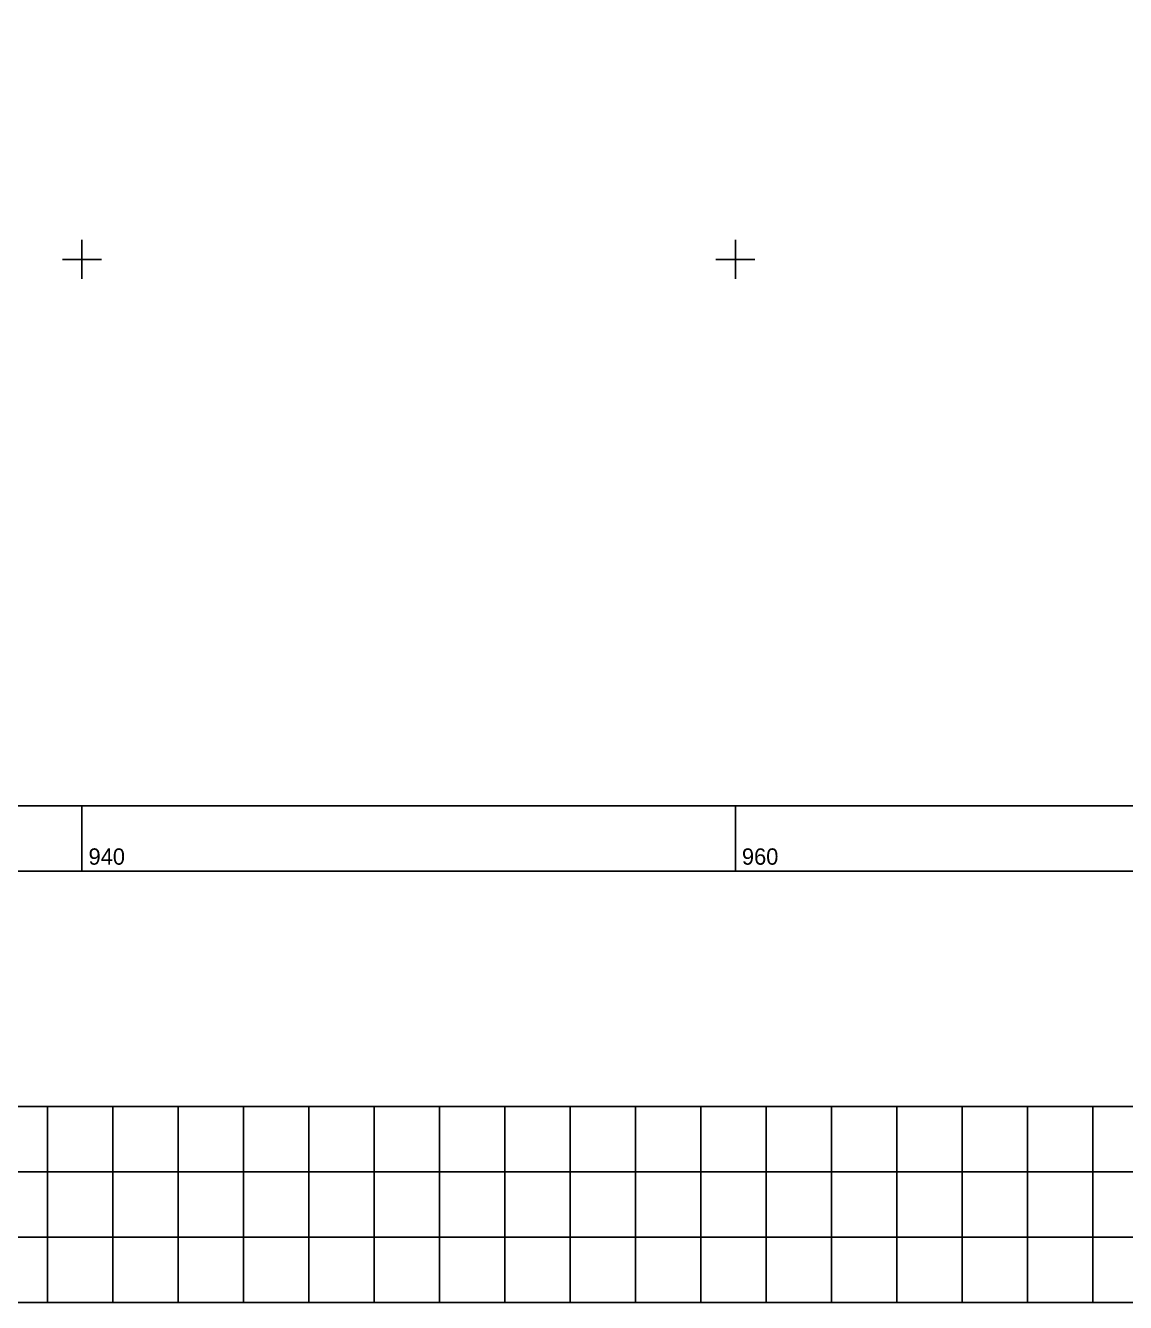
# Model space of a CAD drawing. Extents: x 547747 to 549324, y 1837450 to 1838029.
# Drawn here: x 547938.27 to 547971.94, y 1837508.07 to 1837547.16 of the extents above; entities that cross this region are included whole.
import ezdxf

# ---------------------------------------------------------------- set-up
doc = ezdxf.new("R2010")
doc.units = 0
doc.layers.add('Level 58', color=7, linetype='Continuous')

msp = doc.modelspace()

# ---------------------------------------------------------------- linework, layer by layer
at = {"layer": 'Level 58'}
for p, q in [((547940, 1837539.4), (547940, 1837540.6)), ((547940, 1837539.4), (547940, 1837540.6)), ((547940, 1837539.4), (547940, 1837540.6)), ((547940, 1837539.4), (547940, 1837540.6)), ((547940, 1837539.4), (547940, 1837540.6)), ((547960, 1837539.4), (547960, 1837540.6)), ((547960, 1837539.4), (547960, 1837540.6)), ((547960, 1837539.4), (547960, 1837540.6)), ((547960, 1837539.4), (547960, 1837540.6)), ((547960, 1837539.4), (547960, 1837540.6)), ((547939.4, 1837540), (547940.6, 1837540)), ((547939.4, 1837540), (547940.6, 1837540)), ((547939.4, 1837540), (547940.6, 1837540)), ((547939.4, 1837540), (547940.6, 1837540)), ((547939.4, 1837540), (547940.6, 1837540)), ((547959.4, 1837540), (547960.6, 1837540)), ((547959.4, 1837540), (547960.6, 1837540)), ((547959.4, 1837540), (547960.6, 1837540)), ((547959.4, 1837540), (547960.6, 1837540)), ((547959.4, 1837540), (547960.6, 1837540)), ((547940, 1837521.27), (547940, 1837523.27)), ((547940, 1837521.27), (547940, 1837523.27)), ((547940, 1837521.27), (547940, 1837523.27)), ((547940, 1837521.27), (547940, 1837523.27)), ((547940, 1837521.27), (547940, 1837523.27)), ((547960, 1837521.27), (547960, 1837523.27)), ((547960, 1837521.27), (547960, 1837523.27)), ((547960, 1837521.27), (547960, 1837523.27)), ((547960, 1837521.27), (547960, 1837523.27)), ((547960, 1837521.27), (547960, 1837523.27)), ((547936.94, 1837514.07), (547938.94, 1837514.07)), ((547936.94, 1837514.07), (547938.94, 1837514.07)), ((547936.94, 1837514.07), (547938.94, 1837514.07)), ((547936.94, 1837514.07), (547938.94, 1837514.07)), ((547936.94, 1837514.07), (547938.94, 1837514.07)), ((547938.94, 1837514.07), (547940.94, 1837514.07)), ((547938.94, 1837514.07), (547938.94, 1837508.07)), ((547938.94, 1837514.07), (547940.94, 1837514.07)), ((547938.94, 1837514.07), (547938.94, 1837508.07)), ((547938.94, 1837514.07), (547940.94, 1837514.07)), ((547938.94, 1837514.07), (547938.94, 1837508.07)), ((547938.94, 1837514.07), (547940.94, 1837514.07)), ((547938.94, 1837514.07), (547938.94, 1837508.07)), ((547938.94, 1837514.07), (547940.94, 1837514.07)), ((547938.94, 1837514.07), (547938.94, 1837508.07)), ((547940.94, 1837514.07), (547942.94, 1837514.07)), ((547940.94, 1837514.07), (547940.94, 1837508.07)), ((547940.94, 1837514.07), (547942.94, 1837514.07)), ((547940.94, 1837514.07), (547940.94, 1837508.07)), ((547940.94, 1837514.07), (547942.94, 1837514.07)), ((547940.94, 1837514.07), (547940.94, 1837508.07)), ((547940.94, 1837514.07), (547942.94, 1837514.07)), ((547940.94, 1837514.07), (547940.94, 1837508.07)), ((547940.94, 1837514.07), (547942.94, 1837514.07)), ((547940.94, 1837514.07), (547940.94, 1837508.07)), ((547942.94, 1837514.07), (547944.94, 1837514.07)), ((547942.94, 1837514.07), (547942.94, 1837508.07)), ((547942.94, 1837514.07), (547944.94, 1837514.07)), ((547942.94, 1837514.07), (547942.94, 1837508.07)), ((547942.94, 1837514.07), (547944.94, 1837514.07)), ((547942.94, 1837514.07), (547942.94, 1837508.07)), ((547942.94, 1837514.07), (547944.94, 1837514.07)), ((547942.94, 1837514.07), (547942.94, 1837508.07)), ((547942.94, 1837514.07), (547944.94, 1837514.07)), ((547942.94, 1837514.07), (547942.94, 1837508.07)), ((547944.94, 1837514.07), (547946.94, 1837514.07)), ((547944.94, 1837514.07), (547944.94, 1837508.07)), ((547944.94, 1837514.07), (547946.94, 1837514.07)), ((547944.94, 1837514.07), (547944.94, 1837508.07)), ((547944.94, 1837514.07), (547946.94, 1837514.07)), ((547944.94, 1837514.07), (547944.94, 1837508.07)), ((547944.94, 1837514.07), (547946.94, 1837514.07)), ((547944.94, 1837514.07), (547944.94, 1837508.07)), ((547944.94, 1837514.07), (547946.94, 1837514.07)), ((547944.94, 1837514.07), (547944.94, 1837508.07)), ((547946.94, 1837514.07), (547948.94, 1837514.07)), ((547946.94, 1837514.07), (547946.94, 1837508.07)), ((547946.94, 1837514.07), (547948.94, 1837514.07)), ((547946.94, 1837514.07), (547946.94, 1837508.07)), ((547946.94, 1837514.07), (547948.94, 1837514.07)), ((547946.94, 1837514.07), (547946.94, 1837508.07)), ((547946.94, 1837514.07), (547948.94, 1837514.07)), ((547946.94, 1837514.07), (547946.94, 1837508.07)), ((547946.94, 1837514.07), (547948.94, 1837514.07)), ((547946.94, 1837514.07), (547946.94, 1837508.07)), ((547948.94, 1837514.07), (547950.94, 1837514.07)), ((547948.94, 1837514.07), (547948.94, 1837508.07)), ((547948.94, 1837514.07), (547950.94, 1837514.07)), ((547948.94, 1837514.07), (547948.94, 1837508.07)), ((547948.94, 1837514.07), (547950.94, 1837514.07)), ((547948.94, 1837514.07), (547948.94, 1837508.07)), ((547948.94, 1837514.07), (547950.94, 1837514.07)), ((547948.94, 1837514.07), (547948.94, 1837508.07)), ((547948.94, 1837514.07), (547950.94, 1837514.07)), ((547948.94, 1837514.07), (547948.94, 1837508.07)), ((547950.94, 1837514.07), (547952.94, 1837514.07)), ((547950.94, 1837514.07), (547950.94, 1837508.07)), ((547950.94, 1837514.07), (547952.94, 1837514.07)), ((547950.94, 1837514.07), (547950.94, 1837508.07)), ((547950.94, 1837514.07), (547952.94, 1837514.07)), ((547950.94, 1837514.07), (547950.94, 1837508.07)), ((547950.94, 1837514.07), (547952.94, 1837514.07)), ((547950.94, 1837514.07), (547950.94, 1837508.07)), ((547950.94, 1837514.07), (547952.94, 1837514.07)), ((547950.94, 1837514.07), (547950.94, 1837508.07)), ((547952.94, 1837514.07), (547954.94, 1837514.07)), ((547952.94, 1837514.07), (547952.94, 1837508.07)), ((547952.94, 1837514.07), (547954.94, 1837514.07)), ((547952.94, 1837514.07), (547952.94, 1837508.07)), ((547952.94, 1837514.07), (547954.94, 1837514.07)), ((547952.94, 1837514.07), (547952.94, 1837508.07)), ((547952.94, 1837514.07), (547954.94, 1837514.07)), ((547952.94, 1837514.07), (547952.94, 1837508.07)), ((547952.94, 1837514.07), (547954.94, 1837514.07)), ((547952.94, 1837514.07), (547952.94, 1837508.07)), ((547954.94, 1837514.07), (547956.94, 1837514.07)), ((547954.94, 1837514.07), (547954.94, 1837508.07)), ((547954.94, 1837514.07), (547956.94, 1837514.07)), ((547954.94, 1837514.07), (547954.94, 1837508.07)), ((547954.94, 1837514.07), (547956.94, 1837514.07)), ((547954.94, 1837514.07), (547954.94, 1837508.07)), ((547954.94, 1837514.07), (547956.94, 1837514.07)), ((547954.94, 1837514.07), (547954.94, 1837508.07)), ((547954.94, 1837514.07), (547956.94, 1837514.07)), ((547954.94, 1837514.07), (547954.94, 1837508.07)), ((547956.94, 1837514.07), (547958.94, 1837514.07)), ((547956.94, 1837514.07), (547956.94, 1837508.07)), ((547956.94, 1837514.07), (547958.94, 1837514.07)), ((547956.94, 1837514.07), (547956.94, 1837508.07)), ((547956.94, 1837514.07), (547958.94, 1837514.07)), ((547956.94, 1837514.07), (547956.94, 1837508.07)), ((547956.94, 1837514.07), (547958.94, 1837514.07)), ((547956.94, 1837514.07), (547956.94, 1837508.07)), ((547956.94, 1837514.07), (547958.94, 1837514.07)), ((547956.94, 1837514.07), (547956.94, 1837508.07)), ((547958.94, 1837514.07), (547960.94, 1837514.07)), ((547958.94, 1837514.07), (547958.94, 1837508.07)), ((547958.94, 1837514.07), (547960.94, 1837514.07)), ((547958.94, 1837514.07), (547958.94, 1837508.07)), ((547958.94, 1837514.07), (547960.94, 1837514.07)), ((547958.94, 1837514.07), (547958.94, 1837508.07)), ((547958.94, 1837514.07), (547960.94, 1837514.07)), ((547958.94, 1837514.07), (547958.94, 1837508.07)), ((547958.94, 1837514.07), (547960.94, 1837514.07)), ((547958.94, 1837514.07), (547958.94, 1837508.07)), ((547960.94, 1837514.07), (547962.94, 1837514.07)), ((547960.94, 1837514.07), (547960.94, 1837508.07)), ((547960.94, 1837514.07), (547962.94, 1837514.07)), ((547960.94, 1837514.07), (547960.94, 1837508.07)), ((547960.94, 1837514.07), (547962.94, 1837514.07)), ((547960.94, 1837514.07), (547960.94, 1837508.07)), ((547960.94, 1837514.07), (547962.94, 1837514.07)), ((547960.94, 1837514.07), (547960.94, 1837508.07)), ((547960.94, 1837514.07), (547962.94, 1837514.07)), ((547960.94, 1837514.07), (547960.94, 1837508.07)), ((547962.94, 1837514.07), (547964.94, 1837514.07)), ((547962.94, 1837514.07), (547962.94, 1837508.07)), ((547962.94, 1837514.07), (547964.94, 1837514.07)), ((547962.94, 1837514.07), (547962.94, 1837508.07)), ((547962.94, 1837514.07), (547964.94, 1837514.07)), ((547962.94, 1837514.07), (547962.94, 1837508.07)), ((547962.94, 1837514.07), (547964.94, 1837514.07)), ((547962.94, 1837514.07), (547962.94, 1837508.07)), ((547962.94, 1837514.07), (547964.94, 1837514.07)), ((547962.94, 1837514.07), (547962.94, 1837508.07)), ((547964.94, 1837514.07), (547966.94, 1837514.07)), ((547964.94, 1837514.07), (547964.94, 1837508.07)), ((547964.94, 1837514.07), (547966.94, 1837514.07)), ((547964.94, 1837514.07), (547964.94, 1837508.07)), ((547964.94, 1837514.07), (547966.94, 1837514.07)), ((547964.94, 1837514.07), (547964.94, 1837508.07)), ((547964.94, 1837514.07), (547966.94, 1837514.07)), ((547964.94, 1837514.07), (547964.94, 1837508.07)), ((547964.94, 1837514.07), (547966.94, 1837514.07)), ((547964.94, 1837514.07), (547964.94, 1837508.07)), ((547966.94, 1837514.07), (547968.94, 1837514.07)), ((547966.94, 1837514.07), (547966.94, 1837508.07)), ((547966.94, 1837514.07), (547968.94, 1837514.07)), ((547966.94, 1837514.07), (547966.94, 1837508.07)), ((547966.94, 1837514.07), (547968.94, 1837514.07)), ((547966.94, 1837514.07), (547966.94, 1837508.07)), ((547966.94, 1837514.07), (547968.94, 1837514.07)), ((547966.94, 1837514.07), (547966.94, 1837508.07)), ((547966.94, 1837514.07), (547968.94, 1837514.07)), ((547966.94, 1837514.07), (547966.94, 1837508.07)), ((547968.94, 1837514.07), (547970.94, 1837514.07)), ((547968.94, 1837514.07), (547968.94, 1837508.07)), ((547968.94, 1837514.07), (547970.94, 1837514.07)), ((547968.94, 1837514.07), (547968.94, 1837508.07)), ((547968.94, 1837514.07), (547970.94, 1837514.07)), ((547968.94, 1837514.07), (547968.94, 1837508.07)), ((547968.94, 1837514.07), (547970.94, 1837514.07)), ((547968.94, 1837514.07), (547968.94, 1837508.07)), ((547968.94, 1837514.07), (547970.94, 1837514.07)), ((547968.94, 1837514.07), (547968.94, 1837508.07)), ((547970.94, 1837514.07), (547972.94, 1837514.07)), ((547970.94, 1837514.07), (547970.94, 1837508.07)), ((547970.94, 1837514.07), (547972.94, 1837514.07)), ((547970.94, 1837514.07), (547970.94, 1837508.07)), ((547970.94, 1837514.07), (547972.94, 1837514.07)), ((547970.94, 1837514.07), (547970.94, 1837508.07)), ((547970.94, 1837514.07), (547972.94, 1837514.07)), ((547970.94, 1837514.07), (547970.94, 1837508.07)), ((547970.94, 1837514.07), (547972.94, 1837514.07)), ((547970.94, 1837514.07), (547970.94, 1837508.07)), ((547936.94, 1837512.07), (547938.94, 1837512.07)), ((547936.94, 1837512.07), (547938.94, 1837512.07)), ((547936.94, 1837512.07), (547938.94, 1837512.07)), ((547936.94, 1837512.07), (547938.94, 1837512.07)), ((547936.94, 1837512.07), (547938.94, 1837512.07)), ((547938.94, 1837512.07), (547940.94, 1837512.07)), ((547938.94, 1837512.07), (547940.94, 1837512.07)), ((547938.94, 1837512.07), (547940.94, 1837512.07)), ((547938.94, 1837512.07), (547940.94, 1837512.07)), ((547938.94, 1837512.07), (547940.94, 1837512.07)), ((547940.94, 1837512.07), (547942.94, 1837512.07)), ((547940.94, 1837512.07), (547942.94, 1837512.07)), ((547940.94, 1837512.07), (547942.94, 1837512.07)), ((547940.94, 1837512.07), (547942.94, 1837512.07)), ((547940.94, 1837512.07), (547942.94, 1837512.07)), ((547942.94, 1837512.07), (547944.94, 1837512.07)), ((547942.94, 1837512.07), (547944.94, 1837512.07)), ((547942.94, 1837512.07), (547944.94, 1837512.07)), ((547942.94, 1837512.07), (547944.94, 1837512.07)), ((547942.94, 1837512.07), (547944.94, 1837512.07)), ((547944.94, 1837512.07), (547946.94, 1837512.07)), ((547944.94, 1837512.07), (547946.94, 1837512.07)), ((547944.94, 1837512.07), (547946.94, 1837512.07)), ((547944.94, 1837512.07), (547946.94, 1837512.07)), ((547944.94, 1837512.07), (547946.94, 1837512.07)), ((547946.94, 1837512.07), (547948.94, 1837512.07)), ((547946.94, 1837512.07), (547948.94, 1837512.07)), ((547946.94, 1837512.07), (547948.94, 1837512.07)), ((547946.94, 1837512.07), (547948.94, 1837512.07)), ((547946.94, 1837512.07), (547948.94, 1837512.07)), ((547948.94, 1837512.07), (547950.94, 1837512.07)), ((547948.94, 1837512.07), (547950.94, 1837512.07)), ((547948.94, 1837512.07), (547950.94, 1837512.07)), ((547948.94, 1837512.07), (547950.94, 1837512.07)), ((547948.94, 1837512.07), (547950.94, 1837512.07)), ((547950.94, 1837512.07), (547952.94, 1837512.07)), ((547950.94, 1837512.07), (547952.94, 1837512.07)), ((547950.94, 1837512.07), (547952.94, 1837512.07)), ((547950.94, 1837512.07), (547952.94, 1837512.07)), ((547950.94, 1837512.07), (547952.94, 1837512.07)), ((547952.94, 1837512.07), (547954.94, 1837512.07)), ((547952.94, 1837512.07), (547954.94, 1837512.07)), ((547952.94, 1837512.07), (547954.94, 1837512.07)), ((547952.94, 1837512.07), (547954.94, 1837512.07)), ((547952.94, 1837512.07), (547954.94, 1837512.07)), ((547954.94, 1837512.07), (547956.94, 1837512.07)), ((547954.94, 1837512.07), (547956.94, 1837512.07)), ((547954.94, 1837512.07), (547956.94, 1837512.07)), ((547954.94, 1837512.07), (547956.94, 1837512.07)), ((547954.94, 1837512.07), (547956.94, 1837512.07)), ((547956.94, 1837512.07), (547958.94, 1837512.07)), ((547956.94, 1837512.07), (547958.94, 1837512.07)), ((547956.94, 1837512.07), (547958.94, 1837512.07)), ((547956.94, 1837512.07), (547958.94, 1837512.07)), ((547956.94, 1837512.07), (547958.94, 1837512.07)), ((547958.94, 1837512.07), (547960.94, 1837512.07)), ((547958.94, 1837512.07), (547960.94, 1837512.07)), ((547958.94, 1837512.07), (547960.94, 1837512.07)), ((547958.94, 1837512.07), (547960.94, 1837512.07)), ((547958.94, 1837512.07), (547960.94, 1837512.07)), ((547960.94, 1837512.07), (547962.94, 1837512.07)), ((547960.94, 1837512.07), (547962.94, 1837512.07)), ((547960.94, 1837512.07), (547962.94, 1837512.07)), ((547960.94, 1837512.07), (547962.94, 1837512.07)), ((547960.94, 1837512.07), (547962.94, 1837512.07)), ((547962.94, 1837512.07), (547964.94, 1837512.07)), ((547962.94, 1837512.07), (547964.94, 1837512.07)), ((547962.94, 1837512.07), (547964.94, 1837512.07)), ((547962.94, 1837512.07), (547964.94, 1837512.07)), ((547962.94, 1837512.07), (547964.94, 1837512.07)), ((547964.94, 1837512.07), (547966.94, 1837512.07)), ((547964.94, 1837512.07), (547966.94, 1837512.07)), ((547964.94, 1837512.07), (547966.94, 1837512.07)), ((547964.94, 1837512.07), (547966.94, 1837512.07)), ((547964.94, 1837512.07), (547966.94, 1837512.07)), ((547966.94, 1837512.07), (547968.94, 1837512.07)), ((547966.94, 1837512.07), (547968.94, 1837512.07)), ((547966.94, 1837512.07), (547968.94, 1837512.07)), ((547966.94, 1837512.07), (547968.94, 1837512.07)), ((547966.94, 1837512.07), (547968.94, 1837512.07)), ((547968.94, 1837512.07), (547970.94, 1837512.07)), ((547968.94, 1837512.07), (547970.94, 1837512.07)), ((547968.94, 1837512.07), (547970.94, 1837512.07)), ((547968.94, 1837512.07), (547970.94, 1837512.07)), ((547968.94, 1837512.07), (547970.94, 1837512.07)), ((547970.94, 1837512.07), (547972.94, 1837512.07)), ((547970.94, 1837512.07), (547972.94, 1837512.07)), ((547970.94, 1837512.07), (547972.94, 1837512.07)), ((547970.94, 1837512.07), (547972.94, 1837512.07)), ((547970.94, 1837512.07), (547972.94, 1837512.07)), ((547936.94, 1837510.07), (547938.94, 1837510.07)), ((547936.94, 1837510.07), (547938.94, 1837510.07)), ((547936.94, 1837510.07), (547938.94, 1837510.07)), ((547936.94, 1837510.07), (547938.94, 1837510.07)), ((547936.94, 1837510.07), (547938.94, 1837510.07)), ((547938.94, 1837510.07), (547940.94, 1837510.07)), ((547938.94, 1837510.07), (547940.94, 1837510.07)), ((547938.94, 1837510.07), (547940.94, 1837510.07)), ((547938.94, 1837510.07), (547940.94, 1837510.07)), ((547938.94, 1837510.07), (547940.94, 1837510.07)), ((547940.94, 1837510.07), (547942.94, 1837510.07)), ((547940.94, 1837510.07), (547942.94, 1837510.07)), ((547940.94, 1837510.07), (547942.94, 1837510.07)), ((547940.94, 1837510.07), (547942.94, 1837510.07)), ((547940.94, 1837510.07), (547942.94, 1837510.07)), ((547942.94, 1837510.07), (547944.94, 1837510.07)), ((547942.94, 1837510.07), (547944.94, 1837510.07)), ((547942.94, 1837510.07), (547944.94, 1837510.07)), ((547942.94, 1837510.07), (547944.94, 1837510.07)), ((547942.94, 1837510.07), (547944.94, 1837510.07)), ((547944.94, 1837510.07), (547946.94, 1837510.07)), ((547944.94, 1837510.07), (547946.94, 1837510.07)), ((547944.94, 1837510.07), (547946.94, 1837510.07)), ((547944.94, 1837510.07), (547946.94, 1837510.07)), ((547944.94, 1837510.07), (547946.94, 1837510.07)), ((547946.94, 1837510.07), (547948.94, 1837510.07)), ((547946.94, 1837510.07), (547948.94, 1837510.07)), ((547946.94, 1837510.07), (547948.94, 1837510.07)), ((547946.94, 1837510.07), (547948.94, 1837510.07)), ((547946.94, 1837510.07), (547948.94, 1837510.07)), ((547948.94, 1837510.07), (547950.94, 1837510.07)), ((547948.94, 1837510.07), (547950.94, 1837510.07)), ((547948.94, 1837510.07), (547950.94, 1837510.07)), ((547948.94, 1837510.07), (547950.94, 1837510.07)), ((547948.94, 1837510.07), (547950.94, 1837510.07)), ((547950.94, 1837510.07), (547952.94, 1837510.07)), ((547950.94, 1837510.07), (547952.94, 1837510.07)), ((547950.94, 1837510.07), (547952.94, 1837510.07)), ((547950.94, 1837510.07), (547952.94, 1837510.07)), ((547950.94, 1837510.07), (547952.94, 1837510.07)), ((547952.94, 1837510.07), (547954.94, 1837510.07)), ((547952.94, 1837510.07), (547954.94, 1837510.07)), ((547952.94, 1837510.07), (547954.94, 1837510.07)), ((547952.94, 1837510.07), (547954.94, 1837510.07)), ((547952.94, 1837510.07), (547954.94, 1837510.07)), ((547954.94, 1837510.07), (547956.94, 1837510.07)), ((547954.94, 1837510.07), (547956.94, 1837510.07)), ((547954.94, 1837510.07), (547956.94, 1837510.07)), ((547954.94, 1837510.07), (547956.94, 1837510.07)), ((547954.94, 1837510.07), (547956.94, 1837510.07)), ((547956.94, 1837510.07), (547958.94, 1837510.07)), ((547956.94, 1837510.07), (547958.94, 1837510.07)), ((547956.94, 1837510.07), (547958.94, 1837510.07)), ((547956.94, 1837510.07), (547958.94, 1837510.07)), ((547956.94, 1837510.07), (547958.94, 1837510.07)), ((547958.94, 1837510.07), (547960.94, 1837510.07)), ((547958.94, 1837510.07), (547960.94, 1837510.07)), ((547958.94, 1837510.07), (547960.94, 1837510.07)), ((547958.94, 1837510.07), (547960.94, 1837510.07)), ((547958.94, 1837510.07), (547960.94, 1837510.07)), ((547960.94, 1837510.07), (547962.94, 1837510.07)), ((547960.94, 1837510.07), (547962.94, 1837510.07)), ((547960.94, 1837510.07), (547962.94, 1837510.07)), ((547960.94, 1837510.07), (547962.94, 1837510.07)), ((547960.94, 1837510.07), (547962.94, 1837510.07)), ((547962.94, 1837510.07), (547964.94, 1837510.07)), ((547962.94, 1837510.07), (547964.94, 1837510.07)), ((547962.94, 1837510.07), (547964.94, 1837510.07)), ((547962.94, 1837510.07), (547964.94, 1837510.07)), ((547962.94, 1837510.07), (547964.94, 1837510.07)), ((547964.94, 1837510.07), (547966.94, 1837510.07)), ((547964.94, 1837510.07), (547966.94, 1837510.07)), ((547964.94, 1837510.07), (547966.94, 1837510.07)), ((547964.94, 1837510.07), (547966.94, 1837510.07)), ((547964.94, 1837510.07), (547966.94, 1837510.07)), ((547966.94, 1837510.07), (547968.94, 1837510.07)), ((547966.94, 1837510.07), (547968.94, 1837510.07)), ((547966.94, 1837510.07), (547968.94, 1837510.07)), ((547966.94, 1837510.07), (547968.94, 1837510.07)), ((547966.94, 1837510.07), (547968.94, 1837510.07)), ((547968.94, 1837510.07), (547970.94, 1837510.07)), ((547968.94, 1837510.07), (547970.94, 1837510.07)), ((547968.94, 1837510.07), (547970.94, 1837510.07)), ((547968.94, 1837510.07), (547970.94, 1837510.07)), ((547968.94, 1837510.07), (547970.94, 1837510.07)), ((547970.94, 1837510.07), (547972.94, 1837510.07)), ((547970.94, 1837510.07), (547972.94, 1837510.07)), ((547970.94, 1837510.07), (547972.94, 1837510.07)), ((547970.94, 1837510.07), (547972.94, 1837510.07)), ((547970.94, 1837510.07), (547972.94, 1837510.07)), ((547936.94, 1837508.07), (547938.94, 1837508.07)), ((547936.94, 1837508.07), (547938.94, 1837508.07)), ((547936.94, 1837508.07), (547938.94, 1837508.07)), ((547936.94, 1837508.07), (547938.94, 1837508.07)), ((547936.94, 1837508.07), (547938.94, 1837508.07)), ((547938.94, 1837508.07), (547940.94, 1837508.07)), ((547938.94, 1837508.07), (547940.94, 1837508.07)), ((547938.94, 1837508.07), (547940.94, 1837508.07)), ((547938.94, 1837508.07), (547940.94, 1837508.07)), ((547938.94, 1837508.07), (547940.94, 1837508.07)), ((547940.94, 1837508.07), (547942.94, 1837508.07)), ((547940.94, 1837508.07), (547942.94, 1837508.07)), ((547940.94, 1837508.07), (547942.94, 1837508.07)), ((547940.94, 1837508.07), (547942.94, 1837508.07)), ((547940.94, 1837508.07), (547942.94, 1837508.07)), ((547942.94, 1837508.07), (547944.94, 1837508.07)), ((547942.94, 1837508.07), (547944.94, 1837508.07)), ((547942.94, 1837508.07), (547944.94, 1837508.07)), ((547942.94, 1837508.07), (547944.94, 1837508.07)), ((547942.94, 1837508.07), (547944.94, 1837508.07)), ((547944.94, 1837508.07), (547946.94, 1837508.07)), ((547944.94, 1837508.07), (547946.94, 1837508.07)), ((547944.94, 1837508.07), (547946.94, 1837508.07)), ((547944.94, 1837508.07), (547946.94, 1837508.07)), ((547944.94, 1837508.07), (547946.94, 1837508.07)), ((547946.94, 1837508.07), (547948.94, 1837508.07)), ((547946.94, 1837508.07), (547948.94, 1837508.07)), ((547946.94, 1837508.07), (547948.94, 1837508.07)), ((547946.94, 1837508.07), (547948.94, 1837508.07)), ((547946.94, 1837508.07), (547948.94, 1837508.07)), ((547948.94, 1837508.07), (547950.94, 1837508.07)), ((547948.94, 1837508.07), (547950.94, 1837508.07)), ((547948.94, 1837508.07), (547950.94, 1837508.07)), ((547948.94, 1837508.07), (547950.94, 1837508.07)), ((547948.94, 1837508.07), (547950.94, 1837508.07)), ((547950.94, 1837508.07), (547952.94, 1837508.07)), ((547950.94, 1837508.07), (547952.94, 1837508.07)), ((547950.94, 1837508.07), (547952.94, 1837508.07)), ((547950.94, 1837508.07), (547952.94, 1837508.07)), ((547950.94, 1837508.07), (547952.94, 1837508.07)), ((547952.94, 1837508.07), (547954.94, 1837508.07)), ((547952.94, 1837508.07), (547954.94, 1837508.07)), ((547952.94, 1837508.07), (547954.94, 1837508.07)), ((547952.94, 1837508.07), (547954.94, 1837508.07)), ((547952.94, 1837508.07), (547954.94, 1837508.07)), ((547954.94, 1837508.07), (547956.94, 1837508.07)), ((547954.94, 1837508.07), (547956.94, 1837508.07)), ((547954.94, 1837508.07), (547956.94, 1837508.07)), ((547954.94, 1837508.07), (547956.94, 1837508.07)), ((547954.94, 1837508.07), (547956.94, 1837508.07)), ((547956.94, 1837508.07), (547958.94, 1837508.07)), ((547956.94, 1837508.07), (547958.94, 1837508.07)), ((547956.94, 1837508.07), (547958.94, 1837508.07)), ((547956.94, 1837508.07), (547958.94, 1837508.07)), ((547956.94, 1837508.07), (547958.94, 1837508.07)), ((547958.94, 1837508.07), (547960.94, 1837508.07)), ((547958.94, 1837508.07), (547960.94, 1837508.07)), ((547958.94, 1837508.07), (547960.94, 1837508.07)), ((547958.94, 1837508.07), (547960.94, 1837508.07)), ((547958.94, 1837508.07), (547960.94, 1837508.07)), ((547960.94, 1837508.07), (547962.94, 1837508.07)), ((547960.94, 1837508.07), (547962.94, 1837508.07)), ((547960.94, 1837508.07), (547962.94, 1837508.07)), ((547960.94, 1837508.07), (547962.94, 1837508.07)), ((547960.94, 1837508.07), (547962.94, 1837508.07)), ((547962.94, 1837508.07), (547964.94, 1837508.07)), ((547962.94, 1837508.07), (547964.94, 1837508.07)), ((547962.94, 1837508.07), (547964.94, 1837508.07)), ((547962.94, 1837508.07), (547964.94, 1837508.07)), ((547962.94, 1837508.07), (547964.94, 1837508.07)), ((547964.94, 1837508.07), (547966.94, 1837508.07)), ((547964.94, 1837508.07), (547966.94, 1837508.07)), ((547964.94, 1837508.07), (547966.94, 1837508.07)), ((547964.94, 1837508.07), (547966.94, 1837508.07)), ((547964.94, 1837508.07), (547966.94, 1837508.07)), ((547966.94, 1837508.07), (547968.94, 1837508.07)), ((547966.94, 1837508.07), (547968.94, 1837508.07)), ((547966.94, 1837508.07), (547968.94, 1837508.07)), ((547966.94, 1837508.07), (547968.94, 1837508.07)), ((547966.94, 1837508.07), (547968.94, 1837508.07)), ((547968.94, 1837508.07), (547970.94, 1837508.07)), ((547968.94, 1837508.07), (547970.94, 1837508.07)), ((547968.94, 1837508.07), (547970.94, 1837508.07)), ((547968.94, 1837508.07), (547970.94, 1837508.07)), ((547968.94, 1837508.07), (547970.94, 1837508.07)), ((547970.94, 1837508.07), (547972.94, 1837508.07)), ((547970.94, 1837508.07), (547972.94, 1837508.07)), ((547970.94, 1837508.07), (547972.94, 1837508.07)), ((547970.94, 1837508.07), (547972.94, 1837508.07)), ((547970.94, 1837508.07), (547972.94, 1837508.07))]:
    msp.add_line(p, q, dxfattribs=at)
for points in [[(547746.94, 1837521.27), (547746.94, 1838021.37), (548084.31, 1838021.37), (548084.31, 1837521.27)], [(547746.94, 1837521.27), (547746.94, 1838021.37), (548084.31, 1838021.37), (548084.31, 1837521.27)], [(547746.94, 1837521.27), (547746.94, 1838021.37), (548084.31, 1838021.37), (548084.31, 1837521.27)], [(547746.94, 1837521.27), (547746.94, 1838021.37), (548084.31, 1838021.37), (548084.31, 1837521.27)], [(547746.94, 1837521.27), (547746.94, 1838021.37), (548084.31, 1838021.37), (548084.31, 1837521.27)], [(547748.94, 1838019.37), (548082.31, 1838019.37), (548082.31, 1837523.27), (547748.94, 1837523.27)], [(547748.94, 1837523.27), (547748.94, 1838019.37), (548082.31, 1838019.37), (548082.31, 1837523.27)], [(547748.94, 1837523.27), (547748.94, 1838019.37), (548082.31, 1838019.37), (548082.31, 1837523.27)], [(547748.94, 1837523.27), (547748.94, 1838019.37), (548082.31, 1838019.37), (548082.31, 1837523.27)], [(547748.94, 1837523.27), (547748.94, 1838019.37), (548082.31, 1838019.37), (548082.31, 1837523.27)], [(547748.94, 1837523.27), (547748.94, 1838019.37), (548082.31, 1838019.37), (548082.31, 1837523.27)]]:
    msp.add_lwpolyline(points, close=True, dxfattribs=at)

# ---------------------------------------------------------------- texts
for s, p in [('940', (547940.2, 1837521.47)), ('940', (547940.2, 1837521.47)), ('940', (547940.2, 1837521.47)), ('940', (547940.2, 1837521.47)), ('940', (547940.2, 1837521.47)), ('960', (547960.2, 1837521.47)), ('960', (547960.2, 1837521.47)), ('960', (547960.2, 1837521.47)), ('960', (547960.2, 1837521.47)), ('960', (547960.2, 1837521.47))]:
    msp.add_text(s, height=0.5, dxfattribs=at).set_placement(p)

doc.saveas('drawing.dxf')
